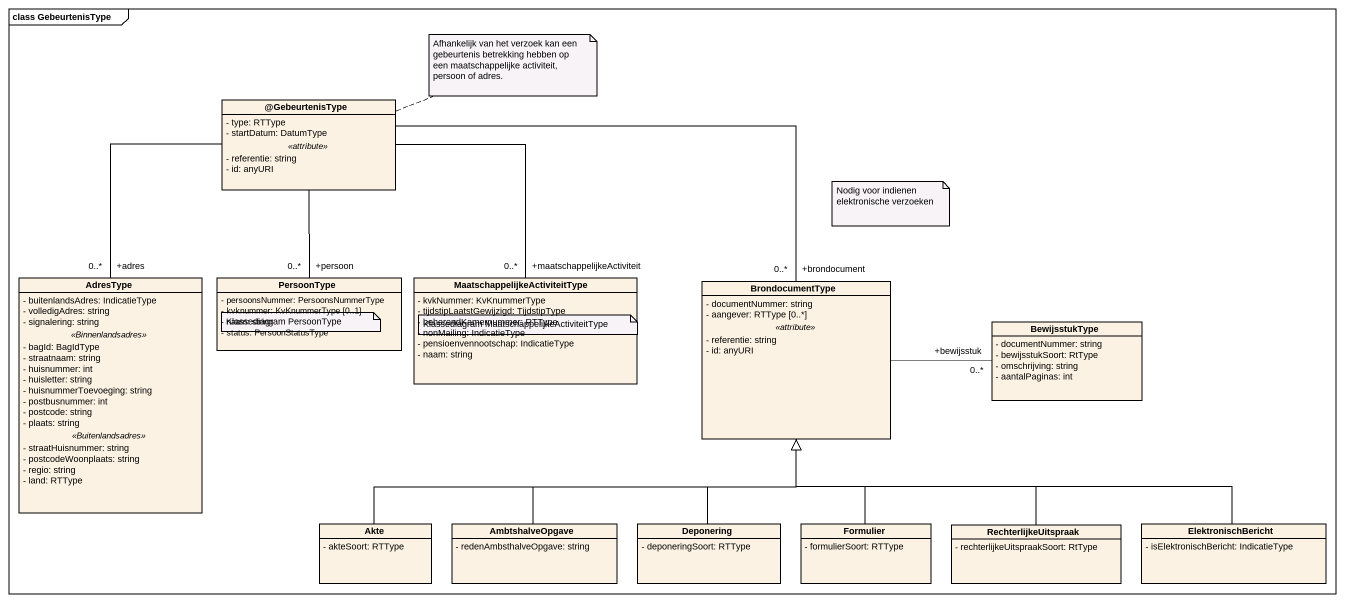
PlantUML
@startuml
mainframe class GebeurtenisType
hide circle
hide empty members
skinparam classAttributeIconSize 0
class "@GebeurtenisType" as GebeurtenisType {
  - type: RTType
  - startDatum: DatumType
  .. <<attribute>> ..
  - referentie: string
  - id: anyURI
}
class AdresType {
  - buitenlandsAdres: IndicatieType
  - volledigAdres: string
  - signalering: string
  .. <<Binnenlandsadres>> ..
  - bagId: BagIdType
  - straatnaam: string
  - huisnummer: int
  - huisletter: string
  - huisnummerToevoeging: string
  - postbusnummer: int
  - postcode: string
  - plaats: string
  .. <<Buitenlandsadres>> ..
  - straatHuisnummer: string
  - postcodeWoonplaats: string
  - regio: string
  - land: RTType
}
class PersoonType {
  - persoonsNummer: PersoonsNummerType
  - kvknummer: KvKnummerType [0..1]
  - naam: string
  - status: PersoonStatusType
}
class "MaatschappelijkeActiviteitType" as MaatschappelijkeActiviteitTy {
  - kvkNummer: KvKnummerType
  - tijdstipLaatstGewijzigd: TijdstipType
  - beherendKamernummer: RTType
  - nonMailing: IndicatieType
  - pensioenvennootschap: IndicatieType
  - naam: string
}
class BrondocumentType {
  - documentNummer: string
  - aangever: RTType [0..*]
  .. <<attribute>> ..
  - referentie: string
  - id: anyURI
}
class BewijsstukType {
  - documentNummer: string
  - bewijsstukSoort: RtType
  - omschrijving: string
  - aantalPaginas: int
}
class Akte {
  - akteSoort: RTType
}
class AmbtshalveOpgave {
  - redenAmbsthalveOpgave: string
}
class Deponering {
  - deponeringSoort: RTType
}
class Formulier {
  - formulierSoort: RTType
}
class RechterlijkeUitspraak {
  - rechterlijkeUitspraakSoort: RtType
}
class ElektronischBericht {
  - isElektronischBericht: IndicatieType
}
GebeurtenisType -- "+adres\n0..*" AdresType
GebeurtenisType -- "+persoon\n0..*" PersoonType
GebeurtenisType -- "+maatschappelijkeActiviteit\n0..*" MaatschappelijkeActiviteitTy
GebeurtenisType -right- "+brondocument\n0..*" BrondocumentType
BrondocumentType -right- "+bewijsstuk\n0..*" BewijsstukType
Akte -right-|> BrondocumentType
AmbtshalveOpgave -up-|> BrondocumentType
Deponering -up-|> BrondocumentType
Formulier -up-|> BrondocumentType
RechterlijkeUitspraak -up-|> BrondocumentType
ElektronischBericht -left-|> BrondocumentType
note right of GebeurtenisType : Afhankelijk van het verzoek kan een gebeurtenis betrekking hebben op een maatschappelijke activiteit, persoon of adres.
note as N2
  Nodig voor indienen elektronische verzoeken
end note
note as N3
  Klassediagram PersoonType
end note
note as N4
  Klassediagram MaatschappelijkeActiviteitType
end note
@enduml
